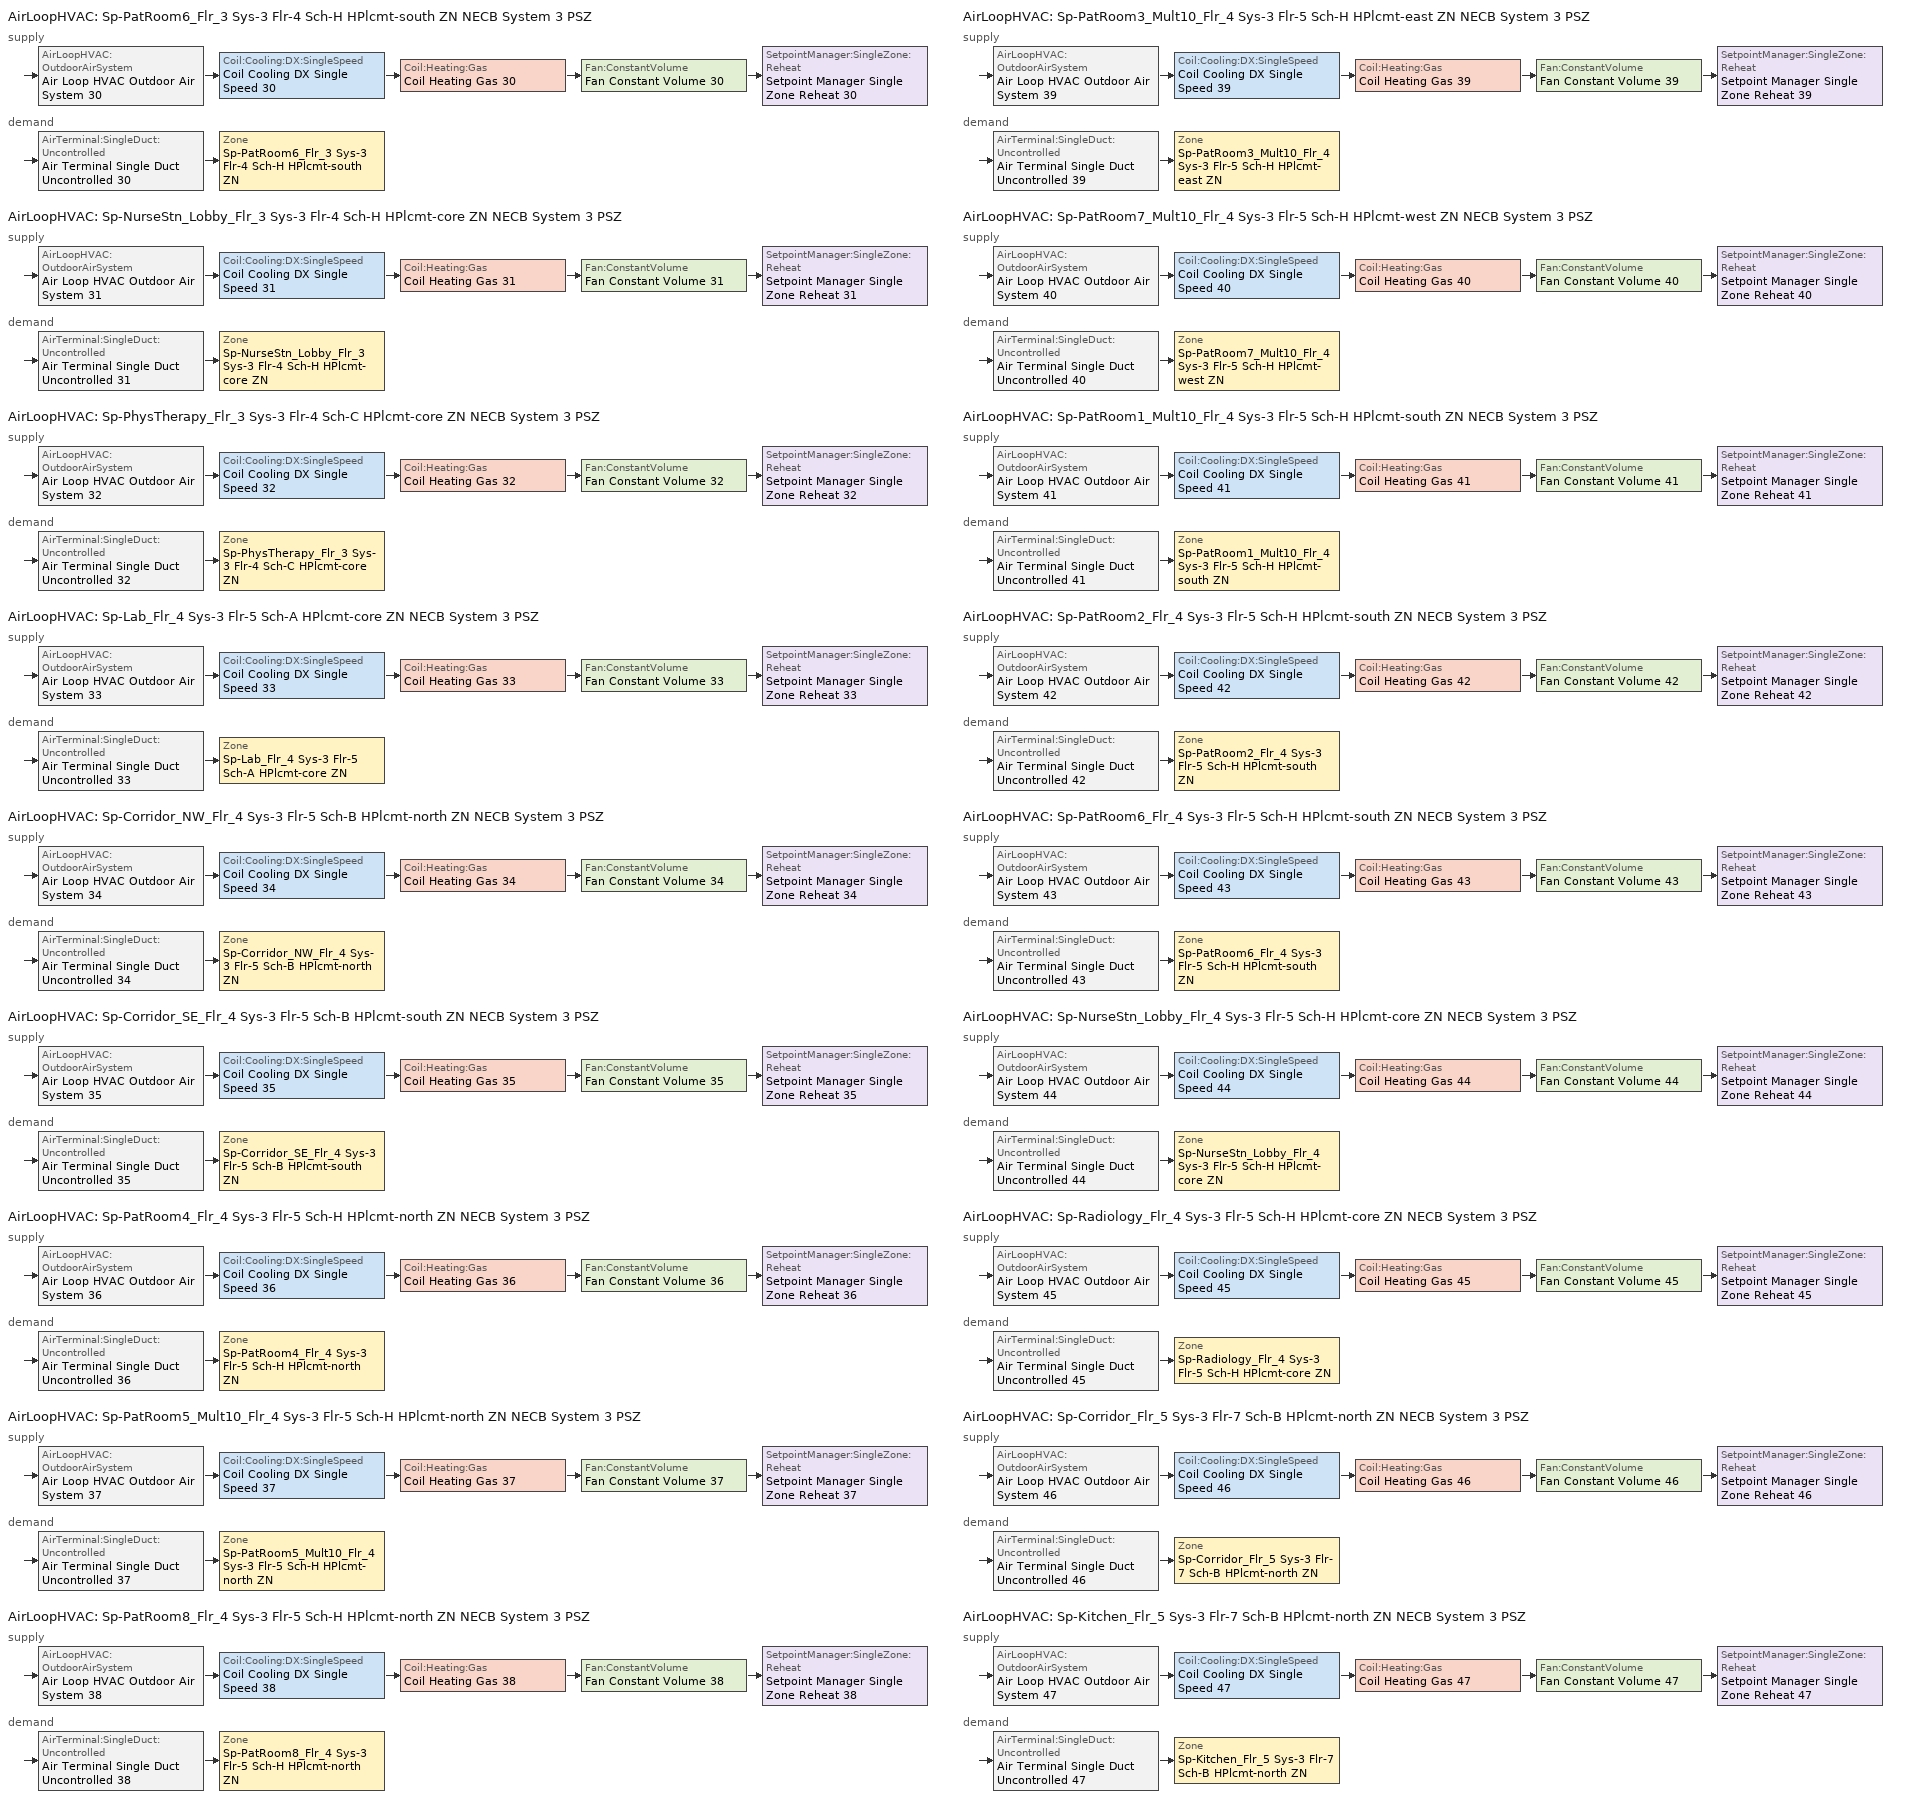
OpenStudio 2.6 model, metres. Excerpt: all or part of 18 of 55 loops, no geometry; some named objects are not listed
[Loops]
AirLoopHVAC 'Sp-PatRoom6_Flr_3 Sys-3 Flr-4 Sch-H HPlcmt-south ZN NECB System 3 PSZ'
 supply: AirLoopHVAC:OutdoorAirSystem 'Air Loop HVAC Outdoor Air System 30' > Coil:Cooling:DX:SingleSpeed 'Coil Cooling DX Single Speed 30' > Coil:Heating:Gas 'Coil Heating Gas 30' > Fan:ConstantVolume 'Fan Constant Volume 30' > SetpointManager:SingleZone:Reheat 'Setpoint Manager Single Zone Reheat 30'
 demand: AirTerminal:SingleDuct:Uncontrolled 'Air Terminal Single Duct Uncontrolled 30' > Zone 'Sp-PatRoom6_Flr_3 Sys-3 Flr-4 Sch-H HPlcmt-south ZN'
AirLoopHVAC 'Sp-NurseStn_Lobby_Flr_3 Sys-3 Flr-4 Sch-H HPlcmt-core ZN NECB System 3 PSZ'
 supply: AirLoopHVAC:OutdoorAirSystem 'Air Loop HVAC Outdoor Air System 31' > Coil:Cooling:DX:SingleSpeed 'Coil Cooling DX Single Speed 31' > Coil:Heating:Gas 'Coil Heating Gas 31' > Fan:ConstantVolume 'Fan Constant Volume 31' > SetpointManager:SingleZone:Reheat 'Setpoint Manager Single Zone Reheat 31'
 demand: AirTerminal:SingleDuct:Uncontrolled 'Air Terminal Single Duct Uncontrolled 31' > Zone 'Sp-NurseStn_Lobby_Flr_3 Sys-3 Flr-4 Sch-H HPlcmt-core ZN'
AirLoopHVAC 'Sp-PhysTherapy_Flr_3 Sys-3 Flr-4 Sch-C HPlcmt-core ZN NECB System 3 PSZ'
 supply: AirLoopHVAC:OutdoorAirSystem 'Air Loop HVAC Outdoor Air System 32' > Coil:Cooling:DX:SingleSpeed 'Coil Cooling DX Single Speed 32' > Coil:Heating:Gas 'Coil Heating Gas 32' > Fan:ConstantVolume 'Fan Constant Volume 32' > SetpointManager:SingleZone:Reheat 'Setpoint Manager Single Zone Reheat 32'
 demand: AirTerminal:SingleDuct:Uncontrolled 'Air Terminal Single Duct Uncontrolled 32' > Zone 'Sp-PhysTherapy_Flr_3 Sys-3 Flr-4 Sch-C HPlcmt-core ZN'
AirLoopHVAC 'Sp-Lab_Flr_4 Sys-3 Flr-5 Sch-A HPlcmt-core ZN NECB System 3 PSZ'
 supply: AirLoopHVAC:OutdoorAirSystem 'Air Loop HVAC Outdoor Air System 33' > Coil:Cooling:DX:SingleSpeed 'Coil Cooling DX Single Speed 33' > Coil:Heating:Gas 'Coil Heating Gas 33' > Fan:ConstantVolume 'Fan Constant Volume 33' > SetpointManager:SingleZone:Reheat 'Setpoint Manager Single Zone Reheat 33'
 demand: AirTerminal:SingleDuct:Uncontrolled 'Air Terminal Single Duct Uncontrolled 33' > Zone 'Sp-Lab_Flr_4 Sys-3 Flr-5 Sch-A HPlcmt-core ZN'
AirLoopHVAC 'Sp-Corridor_NW_Flr_4 Sys-3 Flr-5 Sch-B HPlcmt-north ZN NECB System 3 PSZ'
 supply: AirLoopHVAC:OutdoorAirSystem 'Air Loop HVAC Outdoor Air System 34' > Coil:Cooling:DX:SingleSpeed 'Coil Cooling DX Single Speed 34' > Coil:Heating:Gas 'Coil Heating Gas 34' > Fan:ConstantVolume 'Fan Constant Volume 34' > SetpointManager:SingleZone:Reheat 'Setpoint Manager Single Zone Reheat 34'
 demand: AirTerminal:SingleDuct:Uncontrolled 'Air Terminal Single Duct Uncontrolled 34' > Zone 'Sp-Corridor_NW_Flr_4 Sys-3 Flr-5 Sch-B HPlcmt-north ZN'
AirLoopHVAC 'Sp-Corridor_SE_Flr_4 Sys-3 Flr-5 Sch-B HPlcmt-south ZN NECB System 3 PSZ'
 supply: AirLoopHVAC:OutdoorAirSystem 'Air Loop HVAC Outdoor Air System 35' > Coil:Cooling:DX:SingleSpeed 'Coil Cooling DX Single Speed 35' > Coil:Heating:Gas 'Coil Heating Gas 35' > Fan:ConstantVolume 'Fan Constant Volume 35' > SetpointManager:SingleZone:Reheat 'Setpoint Manager Single Zone Reheat 35'
 demand: AirTerminal:SingleDuct:Uncontrolled 'Air Terminal Single Duct Uncontrolled 35' > Zone 'Sp-Corridor_SE_Flr_4 Sys-3 Flr-5 Sch-B HPlcmt-south ZN'
AirLoopHVAC 'Sp-PatRoom4_Flr_4 Sys-3 Flr-5 Sch-H HPlcmt-north ZN NECB System 3 PSZ'
 supply: AirLoopHVAC:OutdoorAirSystem 'Air Loop HVAC Outdoor Air System 36' > Coil:Cooling:DX:SingleSpeed 'Coil Cooling DX Single Speed 36' > Coil:Heating:Gas 'Coil Heating Gas 36' > Fan:ConstantVolume 'Fan Constant Volume 36' > SetpointManager:SingleZone:Reheat 'Setpoint Manager Single Zone Reheat 36'
 demand: AirTerminal:SingleDuct:Uncontrolled 'Air Terminal Single Duct Uncontrolled 36' > Zone 'Sp-PatRoom4_Flr_4 Sys-3 Flr-5 Sch-H HPlcmt-north ZN'
AirLoopHVAC 'Sp-PatRoom5_Mult10_Flr_4 Sys-3 Flr-5 Sch-H HPlcmt-north ZN NECB System 3 PSZ'
 supply: AirLoopHVAC:OutdoorAirSystem 'Air Loop HVAC Outdoor Air System 37' > Coil:Cooling:DX:SingleSpeed 'Coil Cooling DX Single Speed 37' > Coil:Heating:Gas 'Coil Heating Gas 37' > Fan:ConstantVolume 'Fan Constant Volume 37' > SetpointManager:SingleZone:Reheat 'Setpoint Manager Single Zone Reheat 37'
 demand: AirTerminal:SingleDuct:Uncontrolled 'Air Terminal Single Duct Uncontrolled 37' > Zone 'Sp-PatRoom5_Mult10_Flr_4 Sys-3 Flr-5 Sch-H HPlcmt-north ZN'
AirLoopHVAC 'Sp-PatRoom8_Flr_4 Sys-3 Flr-5 Sch-H HPlcmt-north ZN NECB System 3 PSZ'
 supply: AirLoopHVAC:OutdoorAirSystem 'Air Loop HVAC Outdoor Air System 38' > Coil:Cooling:DX:SingleSpeed 'Coil Cooling DX Single Speed 38' > Coil:Heating:Gas 'Coil Heating Gas 38' > Fan:ConstantVolume 'Fan Constant Volume 38' > SetpointManager:SingleZone:Reheat 'Setpoint Manager Single Zone Reheat 38'
 demand: AirTerminal:SingleDuct:Uncontrolled 'Air Terminal Single Duct Uncontrolled 38' > Zone 'Sp-PatRoom8_Flr_4 Sys-3 Flr-5 Sch-H HPlcmt-north ZN'
AirLoopHVAC 'Sp-PatRoom3_Mult10_Flr_4 Sys-3 Flr-5 Sch-H HPlcmt-east ZN NECB System 3 PSZ'
 supply: AirLoopHVAC:OutdoorAirSystem 'Air Loop HVAC Outdoor Air System 39' > Coil:Cooling:DX:SingleSpeed 'Coil Cooling DX Single Speed 39' > Coil:Heating:Gas 'Coil Heating Gas 39' > Fan:ConstantVolume 'Fan Constant Volume 39' > SetpointManager:SingleZone:Reheat 'Setpoint Manager Single Zone Reheat 39'
 demand: AirTerminal:SingleDuct:Uncontrolled 'Air Terminal Single Duct Uncontrolled 39' > Zone 'Sp-PatRoom3_Mult10_Flr_4 Sys-3 Flr-5 Sch-H HPlcmt-east ZN'
AirLoopHVAC 'Sp-PatRoom7_Mult10_Flr_4 Sys-3 Flr-5 Sch-H HPlcmt-west ZN NECB System 3 PSZ'
 supply: AirLoopHVAC:OutdoorAirSystem 'Air Loop HVAC Outdoor Air System 40' > Coil:Cooling:DX:SingleSpeed 'Coil Cooling DX Single Speed 40' > Coil:Heating:Gas 'Coil Heating Gas 40' > Fan:ConstantVolume 'Fan Constant Volume 40' > SetpointManager:SingleZone:Reheat 'Setpoint Manager Single Zone Reheat 40'
 demand: AirTerminal:SingleDuct:Uncontrolled 'Air Terminal Single Duct Uncontrolled 40' > Zone 'Sp-PatRoom7_Mult10_Flr_4 Sys-3 Flr-5 Sch-H HPlcmt-west ZN'
AirLoopHVAC 'Sp-PatRoom1_Mult10_Flr_4 Sys-3 Flr-5 Sch-H HPlcmt-south ZN NECB System 3 PSZ'
 supply: AirLoopHVAC:OutdoorAirSystem 'Air Loop HVAC Outdoor Air System 41' > Coil:Cooling:DX:SingleSpeed 'Coil Cooling DX Single Speed 41' > Coil:Heating:Gas 'Coil Heating Gas 41' > Fan:ConstantVolume 'Fan Constant Volume 41' > SetpointManager:SingleZone:Reheat 'Setpoint Manager Single Zone Reheat 41'
 demand: AirTerminal:SingleDuct:Uncontrolled 'Air Terminal Single Duct Uncontrolled 41' > Zone 'Sp-PatRoom1_Mult10_Flr_4 Sys-3 Flr-5 Sch-H HPlcmt-south ZN'
AirLoopHVAC 'Sp-PatRoom2_Flr_4 Sys-3 Flr-5 Sch-H HPlcmt-south ZN NECB System 3 PSZ'
 supply: AirLoopHVAC:OutdoorAirSystem 'Air Loop HVAC Outdoor Air System 42' > Coil:Cooling:DX:SingleSpeed 'Coil Cooling DX Single Speed 42' > Coil:Heating:Gas 'Coil Heating Gas 42' > Fan:ConstantVolume 'Fan Constant Volume 42' > SetpointManager:SingleZone:Reheat 'Setpoint Manager Single Zone Reheat 42'
 demand: AirTerminal:SingleDuct:Uncontrolled 'Air Terminal Single Duct Uncontrolled 42' > Zone 'Sp-PatRoom2_Flr_4 Sys-3 Flr-5 Sch-H HPlcmt-south ZN'
AirLoopHVAC 'Sp-PatRoom6_Flr_4 Sys-3 Flr-5 Sch-H HPlcmt-south ZN NECB System 3 PSZ'
 supply: AirLoopHVAC:OutdoorAirSystem 'Air Loop HVAC Outdoor Air System 43' > Coil:Cooling:DX:SingleSpeed 'Coil Cooling DX Single Speed 43' > Coil:Heating:Gas 'Coil Heating Gas 43' > Fan:ConstantVolume 'Fan Constant Volume 43' > SetpointManager:SingleZone:Reheat 'Setpoint Manager Single Zone Reheat 43'
 demand: AirTerminal:SingleDuct:Uncontrolled 'Air Terminal Single Duct Uncontrolled 43' > Zone 'Sp-PatRoom6_Flr_4 Sys-3 Flr-5 Sch-H HPlcmt-south ZN'
AirLoopHVAC 'Sp-NurseStn_Lobby_Flr_4 Sys-3 Flr-5 Sch-H HPlcmt-core ZN NECB System 3 PSZ'
 supply: AirLoopHVAC:OutdoorAirSystem 'Air Loop HVAC Outdoor Air System 44' > Coil:Cooling:DX:SingleSpeed 'Coil Cooling DX Single Speed 44' > Coil:Heating:Gas 'Coil Heating Gas 44' > Fan:ConstantVolume 'Fan Constant Volume 44' > SetpointManager:SingleZone:Reheat 'Setpoint Manager Single Zone Reheat 44'
 demand: AirTerminal:SingleDuct:Uncontrolled 'Air Terminal Single Duct Uncontrolled 44' > Zone 'Sp-NurseStn_Lobby_Flr_4 Sys-3 Flr-5 Sch-H HPlcmt-core ZN'
AirLoopHVAC 'Sp-Radiology_Flr_4 Sys-3 Flr-5 Sch-H HPlcmt-core ZN NECB System 3 PSZ'
 supply: AirLoopHVAC:OutdoorAirSystem 'Air Loop HVAC Outdoor Air System 45' > Coil:Cooling:DX:SingleSpeed 'Coil Cooling DX Single Speed 45' > Coil:Heating:Gas 'Coil Heating Gas 45' > Fan:ConstantVolume 'Fan Constant Volume 45' > SetpointManager:SingleZone:Reheat 'Setpoint Manager Single Zone Reheat 45'
 demand: AirTerminal:SingleDuct:Uncontrolled 'Air Terminal Single Duct Uncontrolled 45' > Zone 'Sp-Radiology_Flr_4 Sys-3 Flr-5 Sch-H HPlcmt-core ZN'
AirLoopHVAC 'Sp-Corridor_Flr_5 Sys-3 Flr-7 Sch-B HPlcmt-north ZN NECB System 3 PSZ'
 supply: AirLoopHVAC:OutdoorAirSystem 'Air Loop HVAC Outdoor Air System 46' > Coil:Cooling:DX:SingleSpeed 'Coil Cooling DX Single Speed 46' > Coil:Heating:Gas 'Coil Heating Gas 46' > Fan:ConstantVolume 'Fan Constant Volume 46' > SetpointManager:SingleZone:Reheat 'Setpoint Manager Single Zone Reheat 46'
 demand: AirTerminal:SingleDuct:Uncontrolled 'Air Terminal Single Duct Uncontrolled 46' > Zone 'Sp-Corridor_Flr_5 Sys-3 Flr-7 Sch-B HPlcmt-north ZN'
AirLoopHVAC 'Sp-Kitchen_Flr_5 Sys-3 Flr-7 Sch-B HPlcmt-north ZN NECB System 3 PSZ'
 supply: AirLoopHVAC:OutdoorAirSystem 'Air Loop HVAC Outdoor Air System 47' > Coil:Cooling:DX:SingleSpeed 'Coil Cooling DX Single Speed 47' > Coil:Heating:Gas 'Coil Heating Gas 47' > Fan:ConstantVolume 'Fan Constant Volume 47' > SetpointManager:SingleZone:Reheat 'Setpoint Manager Single Zone Reheat 47'
 demand: AirTerminal:SingleDuct:Uncontrolled 'Air Terminal Single Duct Uncontrolled 47' > Zone 'Sp-Kitchen_Flr_5 Sys-3 Flr-7 Sch-B HPlcmt-north ZN'
[Sizing:Zone] Zone Cooling Design Supply Air Temperature Input Method=SupplyAirTemperature; Zone Cooling Design Supply Air Temperature {C}=13; Zone Cooling Design Supply Air Temperature Difference {deltaC}=11.11; Zone Heating Design Supply Air Temperature Input Method=SupplyAirTemperature; Zone Heating Design Supply Air Temperature {C}=43; Zone Heating Design Supply Air Temperature Difference {deltaC}=11.11; Zone Cooling Design Supply Air Humidity Ratio {kg-H2O/kg-air}=0.0085; Zone Heating Design Supply Air Humidity Ratio {kg-H2O/kg-air}=0.008; Zone Heating Sizing Factor=1.3; Zone Cooling Sizing Factor=1.1; Cooling Design Air Flow Method=DesignDay; Heating Design Air Flow Method=DesignDay; Account for Dedicated Outdoor Air System=No; Dedicated Outdoor Air System Control Strategy=NeutralSupplyAir; Dedicated Outdoor Air Low Setpoint Temperature for Design {C}=autosize; Dedicated Outdoor Air High Setpoint Temperature for Design {C}=autosize
Sp-PatRoom6_Flr_3 Sys-3 Flr-4 Sch-H HPlcmt-south ZN; Sp-NurseStn_Lobby_Flr_3 Sys-3 Flr-4 Sch-H HPlcmt-core ZN; Sp-PhysTherapy_Flr_3 Sys-3 Flr-4 Sch-C HPlcmt-core ZN; Sp-Lab_Flr_4 Sys-3 Flr-5 Sch-A HPlcmt-core ZN; Sp-Corridor_NW_Flr_4 Sys-3 Flr-5 Sch-B HPlcmt-north ZN; Sp-Corridor_SE_Flr_4 Sys-3 Flr-5 Sch-B HPlcmt-south ZN; Sp-PatRoom4_Flr_4 Sys-3 Flr-5 Sch-H HPlcmt-north ZN; Sp-PatRoom5_Mult10_Flr_4 Sys-3 Flr-5 Sch-H HPlcmt-north ZN; Sp-PatRoom8_Flr_4 Sys-3 Flr-5 Sch-H HPlcmt-north ZN; Sp-PatRoom3_Mult10_Flr_4 Sys-3 Flr-5 Sch-H HPlcmt-east ZN; Sp-PatRoom7_Mult10_Flr_4 Sys-3 Flr-5 Sch-H HPlcmt-west ZN; Sp-PatRoom1_Mult10_Flr_4 Sys-3 Flr-5 Sch-H HPlcmt-south ZN; Sp-PatRoom2_Flr_4 Sys-3 Flr-5 Sch-H HPlcmt-south ZN; Sp-PatRoom6_Flr_4 Sys-3 Flr-5 Sch-H HPlcmt-south ZN; Sp-NurseStn_Lobby_Flr_4 Sys-3 Flr-5 Sch-H HPlcmt-core ZN; Sp-Radiology_Flr_4 Sys-3 Flr-5 Sch-H HPlcmt-core ZN; Sp-Corridor_Flr_5 Sys-3 Flr-7 Sch-B HPlcmt-north ZN; Sp-Kitchen_Flr_5 Sys-3 Flr-7 Sch-B HPlcmt-north ZN
[Zone equipment]
Sp-PatRoom6_Flr_3 Sys-3 Flr-4 Sch-H HPlcmt-south ZN: Air Terminal Single Duct Uncontrolled 30, Zone HVAC Baseboard Convective Water 30
Sp-NurseStn_Lobby_Flr_3 Sys-3 Flr-4 Sch-H HPlcmt-core ZN: Air Terminal Single Duct Uncontrolled 31, Zone HVAC Baseboard Convective Water 31
Sp-PhysTherapy_Flr_3 Sys-3 Flr-4 Sch-C HPlcmt-core ZN: Air Terminal Single Duct Uncontrolled 32, Zone HVAC Baseboard Convective Water 32
Sp-Lab_Flr_4 Sys-3 Flr-5 Sch-A HPlcmt-core ZN: Air Terminal Single Duct Uncontrolled 33, Zone HVAC Baseboard Convective Water 33
Sp-Corridor_NW_Flr_4 Sys-3 Flr-5 Sch-B HPlcmt-north ZN: Air Terminal Single Duct Uncontrolled 34, Zone HVAC Baseboard Convective Water 34
Sp-Corridor_SE_Flr_4 Sys-3 Flr-5 Sch-B HPlcmt-south ZN: Air Terminal Single Duct Uncontrolled 35, Zone HVAC Baseboard Convective Water 35
Sp-PatRoom4_Flr_4 Sys-3 Flr-5 Sch-H HPlcmt-north ZN: Air Terminal Single Duct Uncontrolled 36, Zone HVAC Baseboard Convective Water 36
Sp-PatRoom5_Mult10_Flr_4 Sys-3 Flr-5 Sch-H HPlcmt-north ZN: Air Terminal Single Duct Uncontrolled 37, Zone HVAC Baseboard Convective Water 37
Sp-PatRoom8_Flr_4 Sys-3 Flr-5 Sch-H HPlcmt-north ZN: Air Terminal Single Duct Uncontrolled 38, Zone HVAC Baseboard Convective Water 38
Sp-PatRoom3_Mult10_Flr_4 Sys-3 Flr-5 Sch-H HPlcmt-east ZN: Air Terminal Single Duct Uncontrolled 39, Zone HVAC Baseboard Convective Water 39
Sp-PatRoom7_Mult10_Flr_4 Sys-3 Flr-5 Sch-H HPlcmt-west ZN: Air Terminal Single Duct Uncontrolled 40, Zone HVAC Baseboard Convective Water 40
Sp-PatRoom1_Mult10_Flr_4 Sys-3 Flr-5 Sch-H HPlcmt-south ZN: Air Terminal Single Duct Uncontrolled 41, Zone HVAC Baseboard Convective Water 41
Sp-PatRoom2_Flr_4 Sys-3 Flr-5 Sch-H HPlcmt-south ZN: Air Terminal Single Duct Uncontrolled 42, Zone HVAC Baseboard Convective Water 42
Sp-PatRoom6_Flr_4 Sys-3 Flr-5 Sch-H HPlcmt-south ZN: Air Terminal Single Duct Uncontrolled 43, Zone HVAC Baseboard Convective Water 43
Sp-NurseStn_Lobby_Flr_4 Sys-3 Flr-5 Sch-H HPlcmt-core ZN: Air Terminal Single Duct Uncontrolled 44, Zone HVAC Baseboard Convective Water 44
Sp-Radiology_Flr_4 Sys-3 Flr-5 Sch-H HPlcmt-core ZN: Air Terminal Single Duct Uncontrolled 45, Zone HVAC Baseboard Convective Water 45
Sp-Corridor_Flr_5 Sys-3 Flr-7 Sch-B HPlcmt-north ZN: Air Terminal Single Duct Uncontrolled 46, Zone HVAC Baseboard Convective Water 46
Sp-Kitchen_Flr_5 Sys-3 Flr-7 Sch-B HPlcmt-north ZN: Air Terminal Single Duct Uncontrolled 47, Zone HVAC Baseboard Convective Water 47
[AirLoopHVAC] Availability Schedule=Always On Discrete; Design Supply Air Flow Rate {m3/s}=AutoSize
Sp-PatRoom6_Flr_3 Sys-3 Flr-4 Sch-H HPlcmt-south ZN NECB System 3 PSZ; Sp-NurseStn_Lobby_Flr_3 Sys-3 Flr-4 Sch-H HPlcmt-core ZN NECB System 3 PSZ; Sp-PhysTherapy_Flr_3 Sys-3 Flr-4 Sch-C HPlcmt-core ZN NECB System 3 PSZ; Sp-Lab_Flr_4 Sys-3 Flr-5 Sch-A HPlcmt-core ZN NECB System 3 PSZ; Sp-Corridor_NW_Flr_4 Sys-3 Flr-5 Sch-B HPlcmt-north ZN NECB System 3 PSZ; Sp-Corridor_SE_Flr_4 Sys-3 Flr-5 Sch-B HPlcmt-south ZN NECB System 3 PSZ; Sp-PatRoom4_Flr_4 Sys-3 Flr-5 Sch-H HPlcmt-north ZN NECB System 3 PSZ; Sp-PatRoom5_Mult10_Flr_4 Sys-3 Flr-5 Sch-H HPlcmt-north ZN NECB System 3 PSZ; Sp-PatRoom8_Flr_4 Sys-3 Flr-5 Sch-H HPlcmt-north ZN NECB System 3 PSZ; Sp-PatRoom3_Mult10_Flr_4 Sys-3 Flr-5 Sch-H HPlcmt-east ZN NECB System 3 PSZ; Sp-PatRoom7_Mult10_Flr_4 Sys-3 Flr-5 Sch-H HPlcmt-west ZN NECB System 3 PSZ; Sp-PatRoom1_Mult10_Flr_4 Sys-3 Flr-5 Sch-H HPlcmt-south ZN NECB System 3 PSZ; Sp-PatRoom2_Flr_4 Sys-3 Flr-5 Sch-H HPlcmt-south ZN NECB System 3 PSZ; Sp-PatRoom6_Flr_4 Sys-3 Flr-5 Sch-H HPlcmt-south ZN NECB System 3 PSZ; Sp-NurseStn_Lobby_Flr_4 Sys-3 Flr-5 Sch-H HPlcmt-core ZN NECB System 3 PSZ; Sp-Radiology_Flr_4 Sys-3 Flr-5 Sch-H HPlcmt-core ZN NECB System 3 PSZ; Sp-Corridor_Flr_5 Sys-3 Flr-7 Sch-B HPlcmt-north ZN NECB System 3 PSZ; Sp-Kitchen_Flr_5 Sys-3 Flr-7 Sch-B HPlcmt-north ZN NECB System 3 PSZ
[Sizing:System] Type of Load to Size On=Sensible; Design Outdoor Air Flow Rate {m3/s}=Autosize; Minimum System Air Flow Ratio=1; Preheat Design Temperature {C}=7; Preheat Design Humidity Ratio {kg-H2O/kg-Air}=0.008; Precool Design Temperature {C}=13; Precool Design Humidity Ratio {kg-H2O/kg-Air}=0.008; Central Cooling Design Supply Air Temperature {C}=13; Central Heating Design Supply Air Temperature {C}=43; Sizing Option=NonCoincident; 100% Outdoor Air in Cooling=No; 100% Outdoor Air in Heating=No; Central Cooling Design Supply Air Humidity Ratio {kg-H2O/kg-Air}=0.0085; Central Heating Design Supply Air Humidity Ratio {kg-H2O/kg-Air}=0.008; Cooling Design Air Flow Method=DesignDay; Cooling Design Air Flow Rate {m3/s}=0; Heating Design Air Flow Method=DesignDay; Heating Design Air Flow Rate {m3/s}=0; System Outdoor Air Method=ZoneSum; Zone Maximum Outdoor Air Fraction=1; Cooling Supply Air Flow Rate Per Floor Area {m3/s-m2}=0.00996765; Cooling Fraction of Autosized Cooling Supply Air Flow Rate=1; Cooling Supply Air Flow Rate Per Unit Cooling Capacity {m3/s-W}=3.94755e-05; Heating Supply Air Flow Rate Per Floor Area {m3/s-m2}=0.00996765; Heating Fraction of Autosized Heating Supply Air Flow Rate=1; Heating Fraction of Autosized Cooling Supply Air Flow Rate=1; Heating Supply Air Flow Rate Per Unit Heating Capacity {m3/s-W}=3.15882e-05; Cooling Design Capacity Method=CoolingDesignCapacity; Cooling Design Capacity {W}=autosize; Cooling Design Capacity Per Floor Area {W/m2}=234.7; Fraction of Autosized Cooling Design Capacity=1; Heating Design Capacity Method=HeatingDesignCapacity; Heating Design Capacity {W}=autosize; Heating Design Capacity Per Floor Area {W/m2}=157; Fraction of Autosized Heating Design Capacity=1; Central Cooling Capacity Control Method=OnOff
Sp-PatRoom6_Flr_3 Sys-3 Flr-4 Sch-H HPlcmt-south ZN NECB System 3 PSZ; Sp-NurseStn_Lobby_Flr_3 Sys-3 Flr-4 Sch-H HPlcmt-core ZN NECB System 3 PSZ; Sp-PhysTherapy_Flr_3 Sys-3 Flr-4 Sch-C HPlcmt-core ZN NECB System 3 PSZ; Sp-Lab_Flr_4 Sys-3 Flr-5 Sch-A HPlcmt-core ZN NECB System 3 PSZ; Sp-Corridor_NW_Flr_4 Sys-3 Flr-5 Sch-B HPlcmt-north ZN NECB System 3 PSZ; Sp-Corridor_SE_Flr_4 Sys-3 Flr-5 Sch-B HPlcmt-south ZN NECB System 3 PSZ; Sp-PatRoom4_Flr_4 Sys-3 Flr-5 Sch-H HPlcmt-north ZN NECB System 3 PSZ; Sp-PatRoom5_Mult10_Flr_4 Sys-3 Flr-5 Sch-H HPlcmt-north ZN NECB System 3 PSZ; Sp-PatRoom8_Flr_4 Sys-3 Flr-5 Sch-H HPlcmt-north ZN NECB System 3 PSZ; Sp-PatRoom3_Mult10_Flr_4 Sys-3 Flr-5 Sch-H HPlcmt-east ZN NECB System 3 PSZ; Sp-PatRoom7_Mult10_Flr_4 Sys-3 Flr-5 Sch-H HPlcmt-west ZN NECB System 3 PSZ; Sp-PatRoom1_Mult10_Flr_4 Sys-3 Flr-5 Sch-H HPlcmt-south ZN NECB System 3 PSZ; Sp-PatRoom2_Flr_4 Sys-3 Flr-5 Sch-H HPlcmt-south ZN NECB System 3 PSZ; Sp-PatRoom6_Flr_4 Sys-3 Flr-5 Sch-H HPlcmt-south ZN NECB System 3 PSZ; Sp-NurseStn_Lobby_Flr_4 Sys-3 Flr-5 Sch-H HPlcmt-core ZN NECB System 3 PSZ; Sp-Radiology_Flr_4 Sys-3 Flr-5 Sch-H HPlcmt-core ZN NECB System 3 PSZ; Sp-Corridor_Flr_5 Sys-3 Flr-7 Sch-B HPlcmt-north ZN NECB System 3 PSZ; Sp-Kitchen_Flr_5 Sys-3 Flr-7 Sch-B HPlcmt-north ZN NECB System 3 PSZ
[Fan:ConstantVolume] Availability Schedule=Always On Discrete; Maximum Flow Rate {m3/s}=AutoSize
Fan Constant Volume 30; Fan Constant Volume 31; Fan Constant Volume 32; Fan Constant Volume 33; Fan Constant Volume 34; Fan Constant Volume 35; Fan Constant Volume 36; Fan Constant Volume 37; Fan Constant Volume 38; Fan Constant Volume 39; Fan Constant Volume 40; Fan Constant Volume 41; Fan Constant Volume 42; Fan Constant Volume 43; Fan Constant Volume 44; Fan Constant Volume 45; Fan Constant Volume 46; Fan Constant Volume 47
[Coil:Heating:Gas] Availability Schedule=Always On Discrete; Gas Burner Efficiency=0.8; Nominal Capacity {W}=AutoSize; Parasitic Electric Load {W}=0; Parasitic Gas Load {W}=0
Coil Heating Gas 30; Coil Heating Gas 31; Coil Heating Gas 32; Coil Heating Gas 33; Coil Heating Gas 34; Coil Heating Gas 35; Coil Heating Gas 36; Coil Heating Gas 37; Coil Heating Gas 38; Coil Heating Gas 39; Coil Heating Gas 40; Coil Heating Gas 41; Coil Heating Gas 42; Coil Heating Gas 43; Coil Heating Gas 44; Coil Heating Gas 45; Coil Heating Gas 46; Coil Heating Gas 47
[Coil:Cooling:DX:SingleSpeed] Availability Schedule=Always On Discrete; Rated Total Cooling Capacity {W}=autosize; Rated Sensible Heat Ratio=autosize; Rated COP {W/W}=3; Rated Air Flow Rate {m3/s}=autosize; Rated Evaporator Fan Power Per Volume Flow Rate {W/(m3/s)}=773.3; Condenser Type=AirCooled; Evaporative Condenser Effectiveness=0; Evaporative Condenser Air Flow Rate {m3/s}=Autosize; Evaporative Condenser Pump Rated Power Consumption {W}=Autosize; Crankcase Heater Capacity {W}=0; Maximum Outdoor Dry-Bulb Temperature for Crankcase Heater Operation {C}=0; Basin Heater Capacity {W/K}=0; Basin Heater Setpoint Temperature {C}=10
Name | Total Cooling Capacity Function of Temperature Curve | Total Cooling Capacity Function of Flow Fraction Curve | Energy Input Ratio Function of Temperature Curve | Energy Input Ratio Function of Flow Fraction Curve | Part Load Fraction Correlation Curve
Coil Cooling DX Single Speed 30 | Curve Biquadratic 59 | Curve Quadratic 88 | Curve Biquadratic 60 | Curve Quadratic 89 | Curve Quadratic 90
Coil Cooling DX Single Speed 31 | Curve Biquadratic 61 | Curve Quadratic 91 | Curve Biquadratic 62 | Curve Quadratic 92 | Curve Quadratic 93
Coil Cooling DX Single Speed 32 | Curve Biquadratic 63 | Curve Quadratic 94 | Curve Biquadratic 64 | Curve Quadratic 95 | Curve Quadratic 96
Coil Cooling DX Single Speed 33 | Curve Biquadratic 65 | Curve Quadratic 97 | Curve Biquadratic 66 | Curve Quadratic 98 | Curve Quadratic 99
Coil Cooling DX Single Speed 34 | Curve Biquadratic 67 | Curve Quadratic 100 | Curve Biquadratic 68 | Curve Quadratic 101 | Curve Quadratic 102
Coil Cooling DX Single Speed 35 | Curve Biquadratic 69 | Curve Quadratic 103 | Curve Biquadratic 70 | Curve Quadratic 104 | Curve Quadratic 105
Coil Cooling DX Single Speed 36 | Curve Biquadratic 71 | Curve Quadratic 106 | Curve Biquadratic 72 | Curve Quadratic 107 | Curve Quadratic 108
Coil Cooling DX Single Speed 37 | Curve Biquadratic 73 | Curve Quadratic 109 | Curve Biquadratic 74 | Curve Quadratic 110 | Curve Quadratic 111
Coil Cooling DX Single Speed 38 | Curve Biquadratic 75 | Curve Quadratic 112 | Curve Biquadratic 76 | Curve Quadratic 113 | Curve Quadratic 114
Coil Cooling DX Single Speed 39 | Curve Biquadratic 77 | Curve Quadratic 115 | Curve Biquadratic 78 | Curve Quadratic 116 | Curve Quadratic 117
Coil Cooling DX Single Speed 40 | Curve Biquadratic 79 | Curve Quadratic 118 | Curve Biquadratic 80 | Curve Quadratic 119 | Curve Quadratic 120
Coil Cooling DX Single Speed 41 | Curve Biquadratic 81 | Curve Quadratic 121 | Curve Biquadratic 82 | Curve Quadratic 122 | Curve Quadratic 123
Coil Cooling DX Single Speed 42 | Curve Biquadratic 83 | Curve Quadratic 124 | Curve Biquadratic 84 | Curve Quadratic 125 | Curve Quadratic 126
Coil Cooling DX Single Speed 43 | Curve Biquadratic 85 | Curve Quadratic 127 | Curve Biquadratic 86 | Curve Quadratic 128 | Curve Quadratic 129
Coil Cooling DX Single Speed 44 | Curve Biquadratic 87 | Curve Quadratic 130 | Curve Biquadratic 88 | Curve Quadratic 131 | Curve Quadratic 132
Coil Cooling DX Single Speed 45 | Curve Biquadratic 89 | Curve Quadratic 133 | Curve Biquadratic 90 | Curve Quadratic 134 | Curve Quadratic 135
Coil Cooling DX Single Speed 46 | Curve Biquadratic 91 | Curve Quadratic 136 | Curve Biquadratic 92 | Curve Quadratic 137 | Curve Quadratic 138
Coil Cooling DX Single Speed 47 | Curve Biquadratic 93 | Curve Quadratic 139 | Curve Biquadratic 94 | Curve Quadratic 140 | Curve Quadratic 141
[Controller:OutdoorAir] Minimum Outdoor Air Flow Rate {m3/s}=autosize; Maximum Outdoor Air Flow Rate {m3/s}=Autosize; Economizer Control Type=NoEconomizer; Economizer Control Action Type=ModulateFlow; Economizer Maximum Limit Dry-Bulb Temperature {C}=28; Economizer Maximum Limit Enthalpy {J/kg}=64000; Economizer Minimum Limit Dry-Bulb Temperature {C}=-100; Lockout Type=NoLockout; Minimum Limit Type=FixedMinimum; High Humidity Control=No; Heat Recovery Bypass Control Type=BypassWhenWithinEconomizerLimits
Name | Controller Mechanical Ventilation
Controller Outdoor Air 30 | Controller Mechanical Ventilation 30
Controller Outdoor Air 31 | Controller Mechanical Ventilation 31
Controller Outdoor Air 32 | Controller Mechanical Ventilation 32
Controller Outdoor Air 33 | Controller Mechanical Ventilation 33
Controller Outdoor Air 34 | Controller Mechanical Ventilation 34
Controller Outdoor Air 35 | Controller Mechanical Ventilation 35
Controller Outdoor Air 36 | Controller Mechanical Ventilation 36
Controller Outdoor Air 37 | Controller Mechanical Ventilation 37
Controller Outdoor Air 38 | Controller Mechanical Ventilation 38
Controller Outdoor Air 39 | Controller Mechanical Ventilation 39
Controller Outdoor Air 40 | Controller Mechanical Ventilation 40
Controller Outdoor Air 41 | Controller Mechanical Ventilation 41
Controller Outdoor Air 42 | Controller Mechanical Ventilation 42
Controller Outdoor Air 43 | Controller Mechanical Ventilation 43
Controller Outdoor Air 44 | Controller Mechanical Ventilation 44
Controller Outdoor Air 45 | Controller Mechanical Ventilation 45
Controller Outdoor Air 46 | Controller Mechanical Ventilation 46
Controller Outdoor Air 47 | Controller Mechanical Ventilation 47
[Controller:MechanicalVentilation] Availability Schedule=Always On Discrete; System Outdoor Air Method=ZoneSum
Controller Mechanical Ventilation 30; Controller Mechanical Ventilation 31; Controller Mechanical Ventilation 32; Controller Mechanical Ventilation 33; Controller Mechanical Ventilation 34; Controller Mechanical Ventilation 35; Controller Mechanical Ventilation 36; Controller Mechanical Ventilation 37; Controller Mechanical Ventilation 38; Controller Mechanical Ventilation 39; Controller Mechanical Ventilation 40; Controller Mechanical Ventilation 41; Controller Mechanical Ventilation 42; Controller Mechanical Ventilation 43; Controller Mechanical Ventilation 44; Controller Mechanical Ventilation 45; Controller Mechanical Ventilation 46; Controller Mechanical Ventilation 47
[AirLoopHVAC:OutdoorAirSystem]
Name | Controller
Air Loop HVAC Outdoor Air System 30 | Controller Outdoor Air 30
Air Loop HVAC Outdoor Air System 31 | Controller Outdoor Air 31
Air Loop HVAC Outdoor Air System 32 | Controller Outdoor Air 32
Air Loop HVAC Outdoor Air System 33 | Controller Outdoor Air 33
Air Loop HVAC Outdoor Air System 34 | Controller Outdoor Air 34
Air Loop HVAC Outdoor Air System 35 | Controller Outdoor Air 35
Air Loop HVAC Outdoor Air System 36 | Controller Outdoor Air 36
Air Loop HVAC Outdoor Air System 37 | Controller Outdoor Air 37
Air Loop HVAC Outdoor Air System 38 | Controller Outdoor Air 38
Air Loop HVAC Outdoor Air System 39 | Controller Outdoor Air 39
Air Loop HVAC Outdoor Air System 40 | Controller Outdoor Air 40
Air Loop HVAC Outdoor Air System 41 | Controller Outdoor Air 41
Air Loop HVAC Outdoor Air System 42 | Controller Outdoor Air 42
Air Loop HVAC Outdoor Air System 43 | Controller Outdoor Air 43
Air Loop HVAC Outdoor Air System 44 | Controller Outdoor Air 44
Air Loop HVAC Outdoor Air System 45 | Controller Outdoor Air 45
Air Loop HVAC Outdoor Air System 46 | Controller Outdoor Air 46
Air Loop HVAC Outdoor Air System 47 | Controller Outdoor Air 47
[SetpointManager:SingleZone:Reheat] Minimum Supply Air Temperature {C}=13; Maximum Supply Air Temperature {C}=43
Name | Control Zone
Setpoint Manager Single Zone Reheat 30 | Sp-PatRoom6_Flr_3 Sys-3 Flr-4 Sch-H HPlcmt-south ZN
Setpoint Manager Single Zone Reheat 31 | Sp-NurseStn_Lobby_Flr_3 Sys-3 Flr-4 Sch-H HPlcmt-core ZN
Setpoint Manager Single Zone Reheat 32 | Sp-PhysTherapy_Flr_3 Sys-3 Flr-4 Sch-C HPlcmt-core ZN
Setpoint Manager Single Zone Reheat 33 | Sp-Lab_Flr_4 Sys-3 Flr-5 Sch-A HPlcmt-core ZN
Setpoint Manager Single Zone Reheat 34 | Sp-Corridor_NW_Flr_4 Sys-3 Flr-5 Sch-B HPlcmt-north ZN
Setpoint Manager Single Zone Reheat 35 | Sp-Corridor_SE_Flr_4 Sys-3 Flr-5 Sch-B HPlcmt-south ZN
Setpoint Manager Single Zone Reheat 36 | Sp-PatRoom4_Flr_4 Sys-3 Flr-5 Sch-H HPlcmt-north ZN
Setpoint Manager Single Zone Reheat 37 | Sp-PatRoom5_Mult10_Flr_4 Sys-3 Flr-5 Sch-H HPlcmt-north ZN
Setpoint Manager Single Zone Reheat 38 | Sp-PatRoom8_Flr_4 Sys-3 Flr-5 Sch-H HPlcmt-north ZN
Setpoint Manager Single Zone Reheat 39 | Sp-PatRoom3_Mult10_Flr_4 Sys-3 Flr-5 Sch-H HPlcmt-east ZN
Setpoint Manager Single Zone Reheat 40 | Sp-PatRoom7_Mult10_Flr_4 Sys-3 Flr-5 Sch-H HPlcmt-west ZN
Setpoint Manager Single Zone Reheat 41 | Sp-PatRoom1_Mult10_Flr_4 Sys-3 Flr-5 Sch-H HPlcmt-south ZN
Setpoint Manager Single Zone Reheat 42 | Sp-PatRoom2_Flr_4 Sys-3 Flr-5 Sch-H HPlcmt-south ZN
Setpoint Manager Single Zone Reheat 43 | Sp-PatRoom6_Flr_4 Sys-3 Flr-5 Sch-H HPlcmt-south ZN
Setpoint Manager Single Zone Reheat 44 | Sp-NurseStn_Lobby_Flr_4 Sys-3 Flr-5 Sch-H HPlcmt-core ZN
Setpoint Manager Single Zone Reheat 45 | Sp-Radiology_Flr_4 Sys-3 Flr-5 Sch-H HPlcmt-core ZN
Setpoint Manager Single Zone Reheat 46 | Sp-Corridor_Flr_5 Sys-3 Flr-7 Sch-B HPlcmt-north ZN
Setpoint Manager Single Zone Reheat 47 | Sp-Kitchen_Flr_5 Sys-3 Flr-7 Sch-B HPlcmt-north ZN
[AirTerminal:SingleDuct:Uncontrolled] Availability Schedule=Always On Discrete; Maximum Air Flow Rate {m3/s}=AutoSize
Air Terminal Single Duct Uncontrolled 30; Air Terminal Single Duct Uncontrolled 31; Air Terminal Single Duct Uncontrolled 32; Air Terminal Single Duct Uncontrolled 33; Air Terminal Single Duct Uncontrolled 34; Air Terminal Single Duct Uncontrolled 35; Air Terminal Single Duct Uncontrolled 36; Air Terminal Single Duct Uncontrolled 37; Air Terminal Single Duct Uncontrolled 38; Air Terminal Single Duct Uncontrolled 39; Air Terminal Single Duct Uncontrolled 40; Air Terminal Single Duct Uncontrolled 41; Air Terminal Single Duct Uncontrolled 42; Air Terminal Single Duct Uncontrolled 43; Air Terminal Single Duct Uncontrolled 44; Air Terminal Single Duct Uncontrolled 45; Air Terminal Single Duct Uncontrolled 46; Air Terminal Single Duct Uncontrolled 47
[Schedule:Constant]
Always On Discrete: Value=1
[Curve:Biquadratic] Minimum Value of x=17; Maximum Value of x=22; Minimum Value of y=13; Maximum Value of y=46
Name | Coefficient1 Constant | Coefficient2 x | Coefficient3 x**2 | Coefficient4 y | Coefficient5 y**2 | Coefficient6 x*y
Curve Biquadratic 59; Curve Biquadratic 61; Curve Biquadratic 63; Curve Biquadratic 65; Curve Biquadratic 67; Curve Biquadratic 69; Curve Biquadratic 71; Curve Biquadratic 73; Curve Biquadratic 75; Curve Biquadratic 77; Curve Biquadratic 79; Curve Biquadratic 81; Curve Biquadratic 83; Curve Biquadratic 85; Curve Biquadratic 87; Curve Biquadratic 89; Curve Biquadratic 91; Curve Biquadratic 93 | 0.942588 | 0.00954335 | 0.00068377 | -0.0110427 | 5.249e-06 | -9.72e-06
Curve Biquadratic 60; Curve Biquadratic 62; Curve Biquadratic 64; Curve Biquadratic 66; Curve Biquadratic 68; Curve Biquadratic 70; Curve Biquadratic 72; Curve Biquadratic 74; Curve Biquadratic 76; Curve Biquadratic 78; Curve Biquadratic 80; Curve Biquadratic 82; Curve Biquadratic 84; Curve Biquadratic 86; Curve Biquadratic 88; Curve Biquadratic 90; Curve Biquadratic 92; Curve Biquadratic 94 | 0.342414 | 0.034885 | -0.0006237 | 0.00497722 | 0.000437951 | -0.000728028
[Curve:Quadratic]
Name | Coefficient1 Constant | Coefficient2 x | Coefficient3 x**2 | Minimum Value of x | Maximum Value of x
Curve Quadratic 88; Curve Quadratic 91; Curve Quadratic 94; Curve Quadratic 97; Curve Quadratic 100; Curve Quadratic 103; Curve Quadratic 106; Curve Quadratic 109; Curve Quadratic 112; Curve Quadratic 115; Curve Quadratic 118; Curve Quadratic 121; Curve Quadratic 124; Curve Quadratic 127; Curve Quadratic 130; Curve Quadratic 133; Curve Quadratic 136; Curve Quadratic 139 | 0.8 | 0.2 | 0 | 0.5 | 1.5
Curve Quadratic 89; Curve Quadratic 92; Curve Quadratic 95; Curve Quadratic 98; Curve Quadratic 101; Curve Quadratic 104; Curve Quadratic 107; Curve Quadratic 110; Curve Quadratic 113; Curve Quadratic 116; Curve Quadratic 119; Curve Quadratic 122; Curve Quadratic 125; Curve Quadratic 128; Curve Quadratic 131; Curve Quadratic 134; Curve Quadratic 137; Curve Quadratic 140 | 1.1552 | -0.1808 | 0.0256 | 0.5 | 1.5
Curve Quadratic 90; Curve Quadratic 93; Curve Quadratic 96; Curve Quadratic 99; Curve Quadratic 102; Curve Quadratic 105; Curve Quadratic 108; Curve Quadratic 111; Curve Quadratic 114; Curve Quadratic 117; Curve Quadratic 120; Curve Quadratic 123; Curve Quadratic 126; Curve Quadratic 129; Curve Quadratic 132; Curve Quadratic 135; Curve Quadratic 138; Curve Quadratic 141 | 0.85 | 0.15 | 0 | 0 | 1
